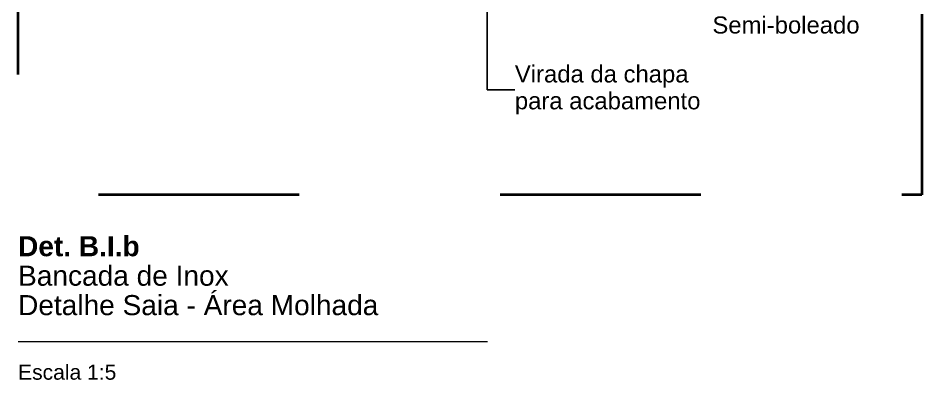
# Model space of a CAD drawing. Header units: metres. Extents: x -1.1 to 45.1, y -1 to 1.8.
# Drawn here: x -0.4153 to 0.0347, y -0.3495 to -0.1694 of the extents above; entities that cross this region are included whole.
import ezdxf

# ---------------------------------------------------------------- set-up
doc = ezdxf.new("R2010")
doc.units = ezdxf.units.M
doc.header["$MEASUREMENT"] = 0
doc.linetypes.add('Double Dashed', pattern=[0.0325, 0.02, -0.005, 0.0025, -0.005])
doc.layers.add('0_Caneta_No__24', color=7, linetype='Continuous', lineweight=40, true_color=0x851f10)
doc.layers.add('ARCOS-LINHAS.ARQ_Caneta_No__24', color=7, linetype='Continuous', lineweight=40, true_color=0x851f10)
doc.layers.add('0_Caneta_No__98', color=7, linetype='Continuous', lineweight=0)
doc.layers.add('ARCOS-LINHAS.ARQ_Caneta_No__98', color=7, linetype='Continuous', lineweight=0)
doc.styles.add('GENERATED_STYLE_1', font='arial.ttf')
doc.styles.add('GENERATED_STYLE_2', font='arial.ttf')
doc.dimstyles.new('GENERATED_STYLE__10', dxfattribs={"dimtxt": 0.18, "dimasz": 0.00912, "dimexe": 0.18, "dimexo": 0.0625, "dimgap": 0, "dimtad": 0, "dimtih": 1, "dimtoh": 1, "dimdec": 4, "dimzin": 0, "dimdsep": 46, "dimcen": 0.09, "dimadec": 0, "dimazin": 0, "dimtfac": 1, "dimtdec": 4, "dimtmove": 0, "dimatfit": 3, "dimldrblk": 'ARROWHEAD_11', "dimfxl": 0, "dimtolj": 1, "dimtzin": 0, "dimarcsym": 0})

# ---------------------------------------------------------------- blocks, each defined once
blk = doc.blocks.new('ARROWHEAD_11')
at = {"color": 0, "linetype": 'Continuous', "lineweight": 0}
blk.add_line((0, 0), (-1, 0), dxfattribs=at)
at = {"color": 0, "linetype": 'Continuous', "lineweight": 0, "const_width": 0.25, "flags": 128}
blk.add_lwpolyline([(-0.125, 0, 1), (0.125, 0, 1)], format="xyb", close=True, dxfattribs=at)

msp = doc.modelspace()

# ---------------------------------------------------------------- linework, layer by layer
at = {"layer": '0_Caneta_No__98', "color": 7, "linetype": 'Continuous', "lineweight": 0}
msp.add_line((-0.41534, -0.33039), (-0.18155, -0.33039), dxfattribs=at)
at = {"layer": 'ARCOS-LINHAS.ARQ_Caneta_No__24', "color": 26, "linetype": 'Double Dashed', "lineweight": 40, "true_color": 0x851f10, "flags": 128}
msp.add_lwpolyline([(-0.41534, 0.18258), (0.03466, 0.18258), (0.03466, -0.25742), (-0.41534, -0.25742)], close=True, dxfattribs=at)

# ---------------------------------------------------------------- texts
at = {"layer": '0_Caneta_No__24', "color": 26, "linetype": 'Continuous', "lineweight": 40, "true_color": 0x851f10, "insert": (-0.41534, -0.31741), "char_height": 0.01, "attachment_point": 7, "line_spacing_factor": 0.879638, "style": 'GENERATED_STYLE_2'}
msp.add_mtext('\\A1;{\\pql;\\fArial|b1|i0|c0|p0;\\W1.000000;Det. B.I.b\\P\\pql;\\fArial|b0|i0|c0|p0;\\W1.000000;Bancada de Inox\\P\\pql;\\fArial|b0|i0|c0|p0;\\W1.000000;Detalhe Saia - Área Molhada}', dxfattribs=at)
at = {"layer": '0_Caneta_No__98', "color": 7, "linetype": 'Continuous', "lineweight": 0, "insert": (-0.41534, -0.34191), "char_height": 0.0075, "attachment_point": 1, "style": 'GENERATED_STYLE_1'}
msp.add_mtext('\\A1;{\\pql;\\fArial|b0|i0|c0|p0;\\W1.000000;Escala 1:5}', dxfattribs=at)
at = {"layer": 'ARCOS-LINHAS.ARQ_Caneta_No__98', "color": 7, "linetype": 'Continuous', "lineweight": 0, "insert": (0.00362, -0.16628), "char_height": 0.0085, "attachment_point": 6, "line_spacing_factor": 0.927147, "style": 'GENERATED_STYLE_1'}
msp.add_mtext('\\A1;{\\pqr;\\fArial|b0|i0|c0|p0;\\W1.000000;Saia Acabamento\\P\\pqr;\\fArial|b0|i0|c0|p0;\\W1.000000;Semi-boleado}', dxfattribs=at)
at = {"layer": 'ARCOS-LINHAS.ARQ_Caneta_No__98', "color": 7, "linetype": 'Continuous', "lineweight": 0, "insert": (-0.168, -0.20513), "char_height": 0.0085, "width": 0.1025847, "attachment_point": 4, "line_spacing_factor": 0.943683, "style": 'GENERATED_STYLE_1'}
msp.add_mtext('\\A1;{\\pql;\\fArial|b0|i0|c0|p0;\\W1.000000;Virada da chapa para acabamento}', dxfattribs=at)

# ---------------------------------------------------------------- leaders
at = {"layer": 'ARCOS-LINHAS.ARQ_Caneta_No__98', "color": 7, "linetype": 'Continuous', "lineweight": 0, "annotation_type": 0, "has_hookline": 1, "hookline_direction": 0, "text_width": 0.0911}
msp.add_leader([(-0.18173, -0.12748), (-0.18173, -0.20513), (-0.168, -0.20513)], dimstyle='GENERATED_STYLE__10', dxfattribs=at)

doc.saveas('drawing.dxf')
